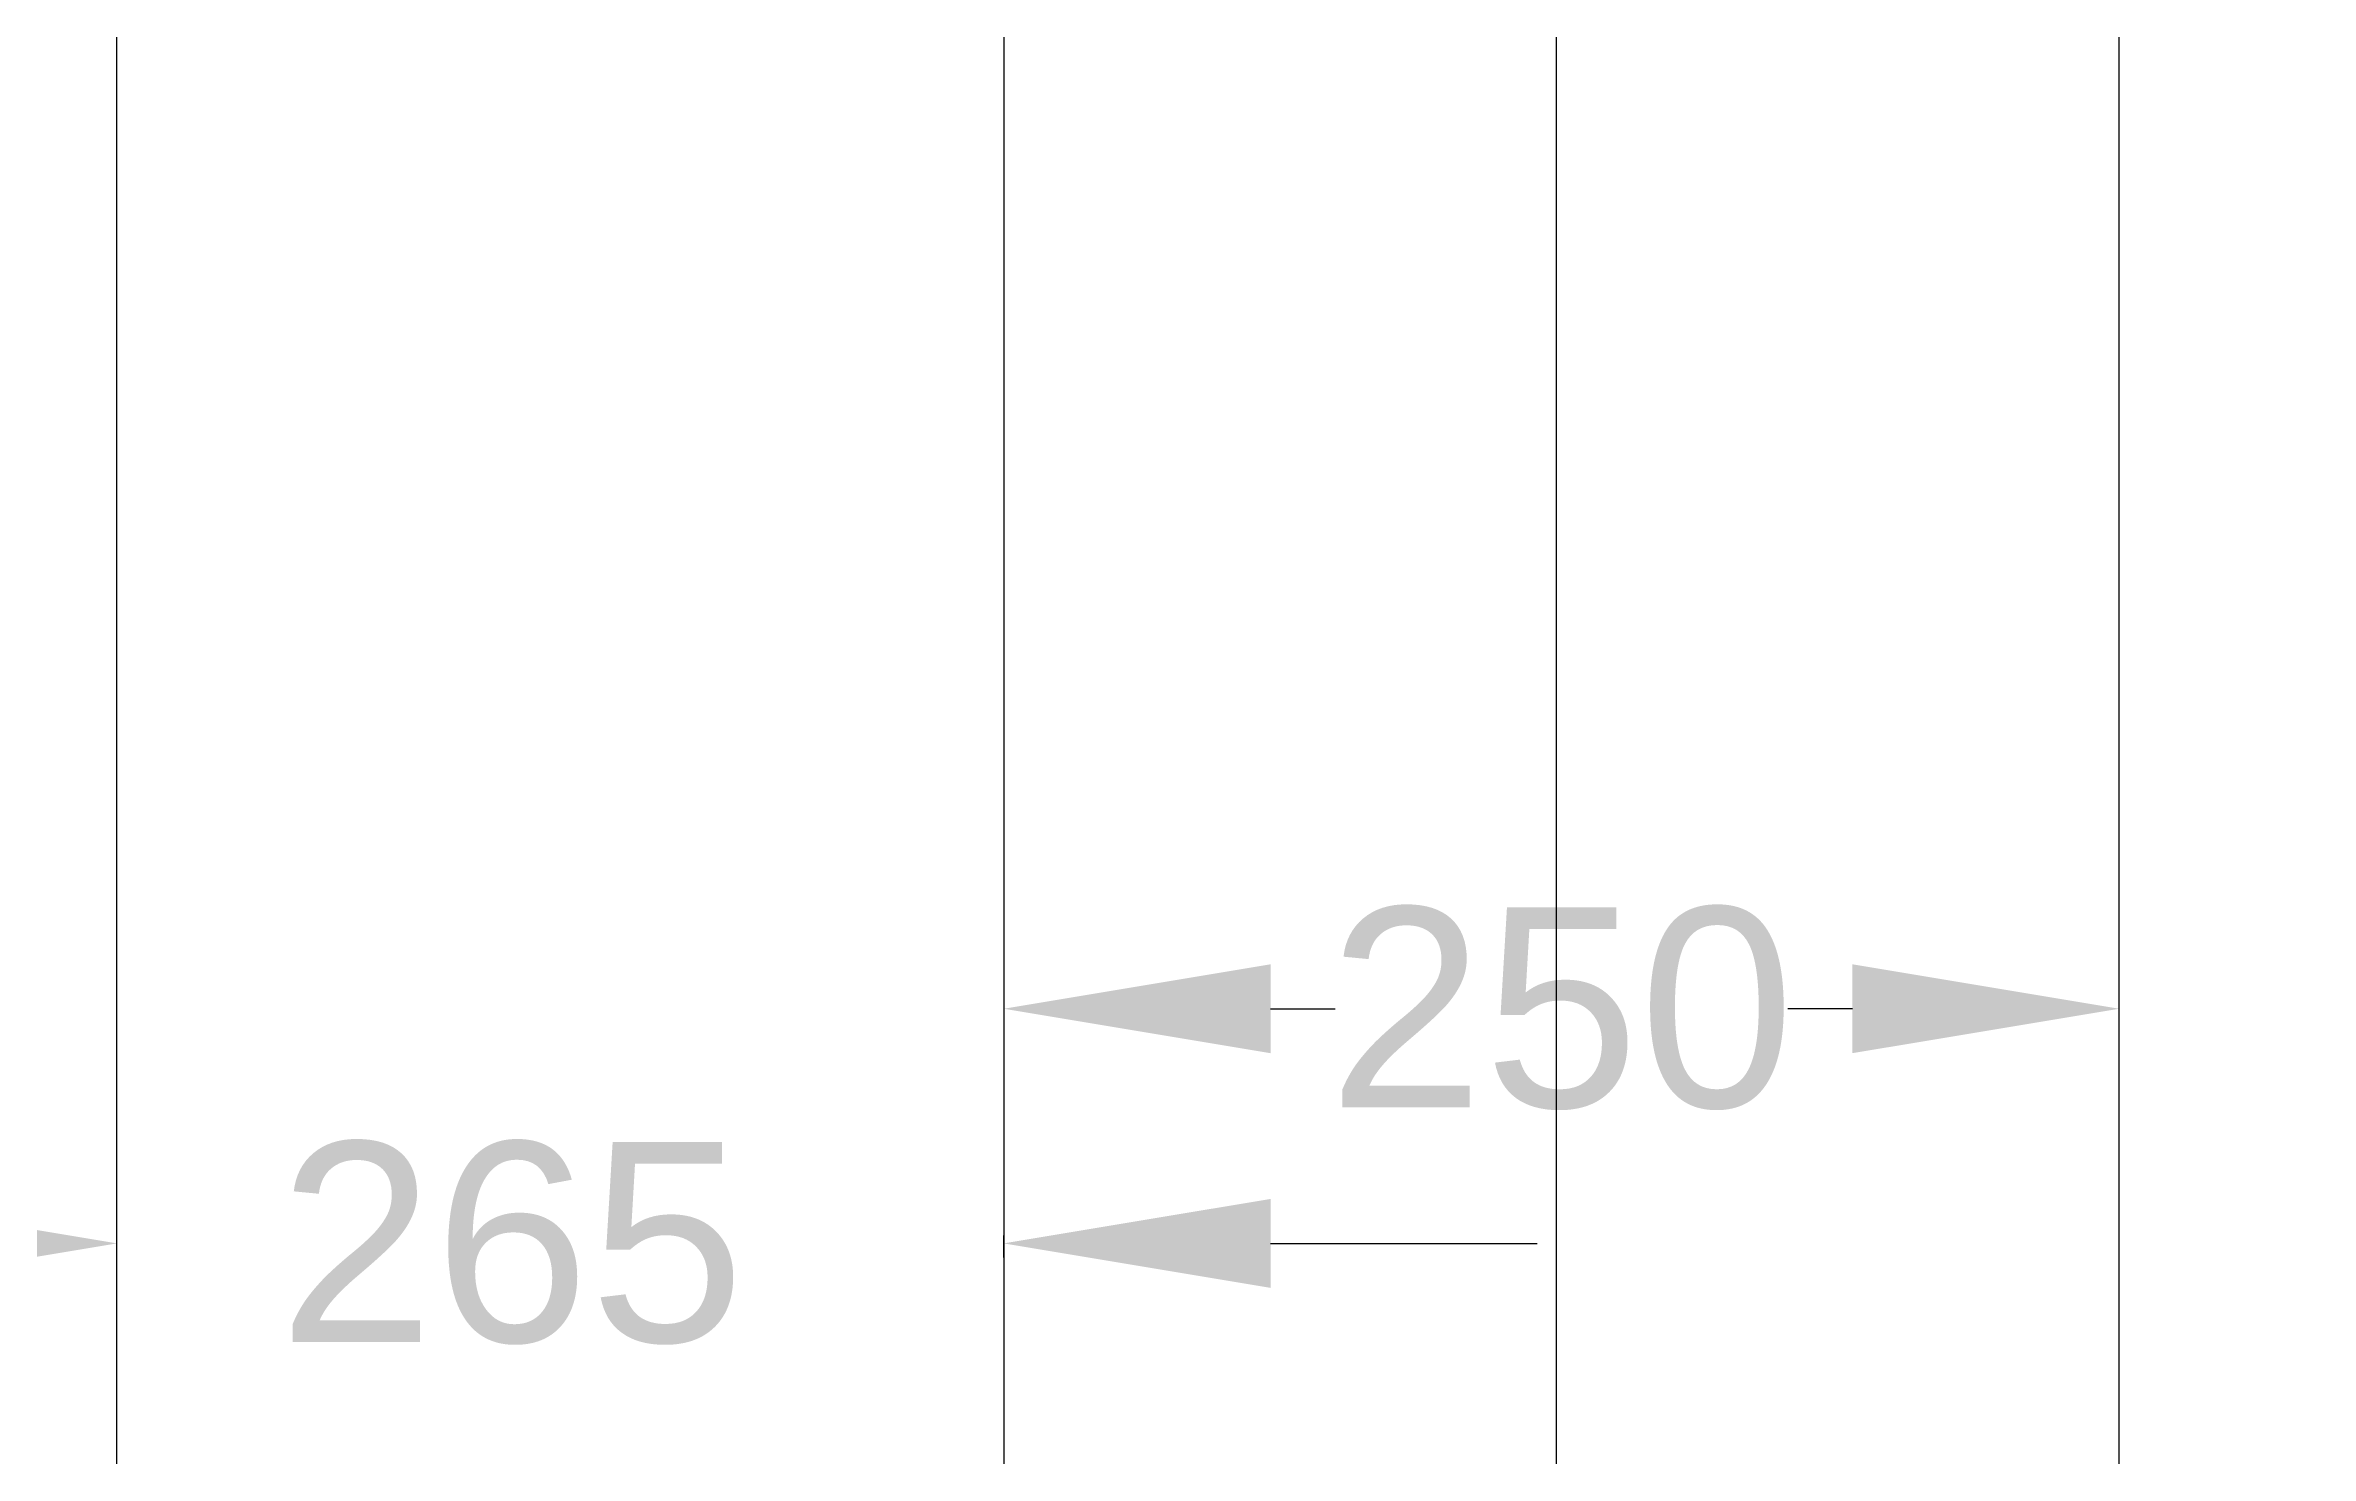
# Model space of a CAD drawing. Header units: inches. Extents: x 4060 to 5459, y 2 to 1025.
# Drawn here: x 4118.9 to 4169.9, y 927.7 to 959.5 of the extents above; entities that cross this region are included whole.
import ezdxf

# ---------------------------------------------------------------- set-up
doc = ezdxf.new("R2010")
doc.units = ezdxf.units.IN
doc.header["$MEASUREMENT"] = 0
doc.layers.add('DIMENSIONS', color=7, linetype='Continuous')
doc.styles.get("Standard").update_dxf_attribs({"font": 'arial.ttf', "height": 4.5})
doc.dimstyles.get("Standard").update_dxf_attribs({"dimtxt": 0.18, "dimasz": 6, "dimexe": 0.18, "dimexo": 0.0625, "dimgap": 0.09, "dimtad": 0, "dimtih": 1, "dimtoh": 1, "dimdec": 4, "dimzin": 0, "dimdsep": 46, "dimtxsty": 'Standard', "dimcen": 0.09, "dimadec": 0, "dimazin": 0, "dimtfac": 1, "dimtdec": 4, "dimtofl": 0, "dimtmove": 0, "dimatfit": 3, "dimfxl": 1, "dimtolj": 1, "dimtzin": 0, "dimarcsym": 0})

# ---------------------------------------------------------------- blocks, each defined once
blk = doc.blocks.new('*D4')
at = {"layer": 'Defpoints', "color": 0, "transparency": 16777216}
for p in [(4120.546, 932.121), (4140.496, 932.498), (4140.496, 932.121)]:
    blk.add_point(p, dxfattribs=at)
at = {"layer": 'DIMENSIONS', "color": 0, "lineweight": -2, "transparency": 16777216}
for p, q in [((4120.546, 932.183), (4120.546, 932.678)), ((4140.496, 932.183), (4140.496, 932.678)), ((4114.546, 932.498), (4108.546, 932.498)), ((4146.496, 932.498), (4152.496, 932.498))]:
    blk.add_line(p, q, dxfattribs=at)
at = {"layer": 'DIMENSIONS', "color": 0, "transparency": 16777216}
for points in [[(4114.546, 933.498), (4114.546, 931.498), (4120.546, 932.498)], [(4146.496, 933.498), (4146.496, 931.498), (4140.496, 932.498)]]:
    blk.add_solid(points, dxfattribs=at)
at = {"layer": 'DIMENSIONS', "color": 0, "transparency": 16777216, "insert": (4129.428, 932.498), "char_height": 4.5, "attachment_point": 5}
blk.add_mtext('\\A1;265', dxfattribs=at)
blk = doc.blocks.new('*D5')
at = {"layer": 'Defpoints', "color": 0, "transparency": 16777216}
for p in [(4140.496, 937.777), (4165.585, 937.777), (4165.585, 937.777)]:
    blk.add_point(p, dxfattribs=at)
at = {"layer": 'DIMENSIONS', "color": 0, "lineweight": -2, "transparency": 16777216}
for p, q in [((4140.496, 937.715), (4140.496, 937.597)), ((4146.496, 937.777), (4147.949, 937.777)), ((4159.585, 937.777), (4158.133, 937.777)), ((4165.585, 937.84), (4165.585, 937.957))]:
    blk.add_line(p, q, dxfattribs=at)
at = {"layer": 'DIMENSIONS', "color": 0, "transparency": 16777216}
for points in [[(4146.496, 938.777), (4146.496, 936.777), (4140.496, 937.777)], [(4159.585, 938.777), (4159.585, 936.777), (4165.585, 937.777)]]:
    blk.add_solid(points, dxfattribs=at)
at = {"layer": 'DIMENSIONS', "color": 0, "transparency": 16777216, "insert": (4153.041, 937.777), "char_height": 4.5, "attachment_point": 5}
blk.add_mtext('\\A1;250', dxfattribs=at)
blk = doc.blocks.new('*D6')
at = {"layer": 'Defpoints', "color": 0, "transparency": 16777216}
for p in [(4120.546, 990.202), (4097.013, 863.12), (4120.546, 863.12)]:
    blk.add_point(p, dxfattribs=at)
at = {"layer": 'DIMENSIONS', "color": 0, "lineweight": -2, "transparency": 16777216}
for p, q in [((4120.483, 990.202), (4096.833, 990.202)), ((4097.013, 984.202), (4097.013, 929.049)), ((4097.013, 869.12), (4097.013, 924.274)), ((4120.483, 863.12), (4096.833, 863.12))]:
    blk.add_line(p, q, dxfattribs=at)
at = {"layer": 'DIMENSIONS', "color": 0, "transparency": 16777216}
for points in [[(4096.013, 984.202), (4098.013, 984.202), (4097.013, 990.202)], [(4096.013, 869.12), (4098.013, 869.12), (4097.013, 863.12)]]:
    blk.add_solid(points, dxfattribs=at)
at = {"layer": 'DIMENSIONS', "color": 0, "transparency": 16777216, "insert": (4097.013, 926.661), "char_height": 4.5, "attachment_point": 5}
blk.add_mtext('\\A1;1625', dxfattribs=at)

msp = doc.modelspace()

# ---------------------------------------------------------------- linework, layer by layer
at = {"color": 0}
msp.add_lwpolyline([(4120.54587, 990.20196), (5297.51461, 990.20196), (5297.51461, 863.12048), (4120.54587, 863.12048)], close=True, dxfattribs=at)
msp.add_lwpolyline([(4120.54587, 971.3582), (4140.49604, 971.3582), (4140.49604, 884.05846), (4165.58541, 884.05846), (4165.58541, 971.3582), (4697.09308, 971.3582), (4697.09308, 883.93334), (4722.16308, 883.93334), (4722.16308, 971.3582), (5252.44807, 971.3582), (5252.44807, 884.33515), (5277.59437, 884.33515), (5277.59437, 971.3582), (5297.51461, 971.3582)], dxfattribs=at)
at = {"layer": 'DIMENSIONS', "color": 0}
msp.add_lwpolyline([(4152.91851, 998.48851), (4152.91851, 863.15445)], dxfattribs=at)

# ---------------------------------------------------------------- dimensions: what is measured, and where the dimension line sits
dim = msp.add_linear_dim(base=(4097.01324, 863.12048), p1=(4120.54587, 990.20196), p2=(4120.54587, 863.12048), angle=90, text='1625', dimstyle='Standard', dxfattribs=at)
dim.commit()
dim.dimension.update_dxf_attribs({"geometry": '*D6', "text_midpoint": (4097.01324, 926.66122)})
dim = msp.add_linear_dim(base=(4165.58541, 937.77746), p1=(4140.49604, 937.77746), p2=(4165.58541, 937.77746), text='250', dimstyle='Standard', dxfattribs=at)
dim.commit()
dim.dimension.update_dxf_attribs({"geometry": '*D5', "text_midpoint": (4153.04073, 937.77746)})
dim = msp.add_linear_dim(base=(4140.49604, 932.49792), p1=(4120.54587, 932.12081), p2=(4140.49604, 932.12081), text='265', dimstyle='Standard', dxfattribs=at)
dim.commit()
dim.dimension.update_dxf_attribs({"geometry": '*D4', "text_midpoint": (4129.42754, 932.49792), "dimtype": 160})

doc.saveas('drawing.dxf')
